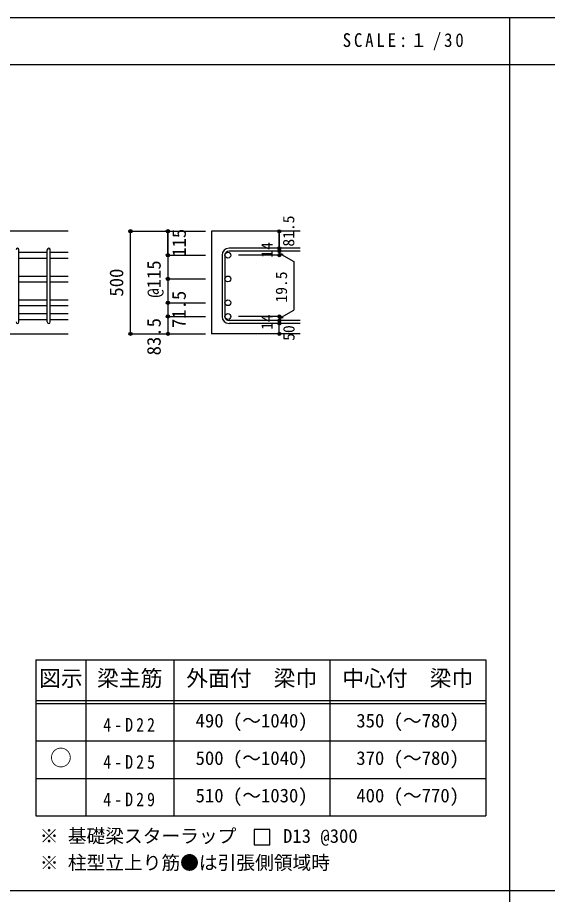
# Model space of a CAD drawing. Units: millimetres at full size, sheet at 1:30, with parts at other scales. Extents: x -5973 to 5954, y -4195 to 4201.
# Drawn here: x -3489 to -942, y -15 to 4201 of the extents above; entities that cross this region are included whole.
import ezdxf
from ezdxf.enums import TextEntityAlignment as Align

# ---------------------------------------------------------------- set-up
doc = ezdxf.new("R2010")
doc.units = ezdxf.units.MM
doc.header["$LTSCALE"] = 30
doc.header["$PDMODE"] = 32
doc.header["$PDSIZE"] = 15
for name, color, linetype in [('0-1_躯体線', 2, 'Continuous'), ('0-5_基礎梁筋', 7, 'Continuous'), ('0-6_スタラップ筋', 7, 'Continuous'), ('0-D_寸法', 4, 'Continuous'), ('6-7_文字', 7, 'Continuous'), ('6-E_枠', 7, 'Continuous'), ('F-0_枠', 6, 'Continuous')]:
    doc.layers.add(name, color=color, linetype=linetype)
doc.styles.add('ＭＳ ゴシック', font='')
doc.styles.get('ＭＳ ゴシック').set_extended_font_data('MS Gothic')

msp = doc.modelspace()

# ---------------------------------------------------------------- linework, layer by layer
at = {"layer": '0-1_躯体線'}
for p, q in [((-3245.8, 3173.3), (-4945.8, 3173.3)), ((-2130.8, 3173.3), (-2555.8, 3173.3)), ((-2555.8, 3173.3), (-2555.8, 2680.3)), ((-3645.8, 2680.3), (-3245.8, 2680.3)), ((-2130.8, 2680.3), (-2555.8, 2680.3))]:
    msp.add_line(p, q, dxfattribs=at)
at = {"layer": '0-5_基礎梁筋'}
for p, q in [((-3481.8, 3072.37), (-3345.8, 3072.37)), ((-3481.8, 3044.37), (-3345.8, 3044.37)), ((-3331.8, 3072.37), (-3245.8, 3072.37)), ((-3331.8, 3044.37), (-3245.8, 3044.37)), ((-3481.8, 2958.08), (-3345.8, 2958.08)), ((-3331.8, 2958.08), (-3245.8, 2958.08)), ((-3481.8, 2930.08), (-3345.8, 2930.08)), ((-3331.8, 2930.08), (-3245.8, 2930.08)), ((-3481.8, 2843.8), (-3345.8, 2843.8)), ((-3331.8, 2843.8), (-3245.8, 2843.8)), ((-3481.8, 2815.8), (-3345.8, 2815.8)), ((-3331.8, 2815.8), (-3245.8, 2815.8)), ((-3481.8, 2777.8), (-3345.8, 2777.8)), ((-3481.8, 2749.8), (-3345.8, 2749.8)), ((-3331.8, 2777.8), (-3245.8, 2777.8)), ((-3331.8, 2749.8), (-3245.8, 2749.8))]:
    msp.add_line(p, q, dxfattribs=at)
at = {"layer": '0-5_基礎梁筋', "color": 3}
for centre in [(-2477.8, 3058.37), (-2477.8, 2944.08), (-2477.8, 2829.8), (-2477.8, 2763.8)]:
    msp.add_circle(centre, 14, dxfattribs=at)
at = {"layer": '0-6_スタラップ筋'}
for p, q in [((-3481.8, 2737.3), (-3481.8, 3084.87)), ((-3345.8, 2737.3), (-3345.8, 3084.87)), ((-3331.8, 2737.3), (-3331.8, 3084.87)), ((-2130.8, 3091.87), (-2472.3, 3091.87)), ((-2505.8, 3058.37), (-2505.8, 2763.8)), ((-2491.8, 3058.37), (-2491.8, 2763.8)), ((-2130.8, 3077.87), (-2472.3, 3077.87)), ((-2130.8, 2744.3), (-2472.3, 2744.3)), ((-2130.8, 2730.3), (-2472.3, 2730.3))]:
    msp.add_line(p, q, dxfattribs=at)
for centre, radius, start, end in [((-3488.8, 3084.87), 7, 0, 180), ((-3338.8, 3084.87), 7, 0, 180), ((-2472.3, 3058.37), 33.5, 90, 180), ((-2472.3, 3058.37), 19.5, 90, 180), ((-2472.3, 2763.8), 33.5, 180, 270), ((-2472.3, 2763.8), 19.5, 180, 270), ((-3488.8, 2737.3), 7, 180, 0), ((-3338.8, 2737.3), 7, 180, 0)]:
    msp.add_arc(centre, radius, start, end, dxfattribs=at)
at = {"layer": '0-D_寸法'}
for p, q in [((-2945.8, 3173.3), (-2765.8, 3173.3)), ((-2945.8, 3173.3), (-2765.8, 3173.3)), ((-2945.8, 2680.3), (-2945.8, 3173.3)), ((-2765.8, 3058.37), (-2765.8, 3173.3)), ((-2765.8, 3173.3), (-2585.8, 3173.3)), ((-2765.8, 3173.3), (-2765.8, 3058.37)), ((-2230.8, 3077.87), (-2230.8, 3091.87)), ((-2765.8, 3058.37), (-2585.8, 3058.37)), ((-2765.8, 3058.37), (-2585.8, 3058.37)), ((-2765.8, 3058.37), (-2765.8, 2894.08)), ((-2765.8, 3058.37), (-2765.8, 2884.3)), ((-2765.8, 3058.37), (-2765.8, 2803.83)), ((-2230.8, 3058.37), (-2426.89, 3058.37)), ((-2230.8, 3077.87), (-2230.8, 3058.37)), ((-2230.8, 3068.12), (-2211.48, 3062.94)), ((-2230.8, 3068.12), (-2160.74, 3027.67)), ((-2160.74, 3027.67), (-2160.74, 2794.5)), ((-2765.8, 2944.08), (-2585.8, 2944.08)), ((-2765.8, 2894.08), (-2765.8, 2763.8)), ((-2765.8, 2829.8), (-2585.8, 2829.8)), ((-2230.8, 2754.05), (-2160.74, 2794.5)), ((-2765.8, 2763.8), (-2585.8, 2763.8)), ((-2230.8, 2763.8), (-2426.89, 2763.8)), ((-2230.8, 2744.3), (-2230.8, 2763.8)), ((-2230.8, 2754.05), (-2211.48, 2759.23)), ((-2230.8, 2730.3), (-2230.8, 2744.3)), ((-2230.8, 2680.3), (-2230.8, 2730.3)), ((-2945.8, 2680.3), (-2765.8, 2680.3)), ((-2765.8, 2680.3), (-2585.8, 2680.3))]:
    msp.add_line(p, q, dxfattribs=at)
for points in [[(-2230.8, 3173.3), (-2230.8, 3091.87), (-2230.8, 3173.3)], [(-2765.8, 2803.83), (-2765.8, 2763.8), (-2765.8, 2680.3)]]:
    msp.add_lwpolyline(points, dxfattribs=at)
for centre, radius in [((-2945.8, 3173.3), 8), ((-2945.8, 3173.3), 7.2), ((-2945.8, 3173.3), 6.4), ((-2945.8, 3173.3), 5.6), ((-2945.8, 3173.3), 4.8), ((-2945.8, 3173.3), 4), ((-2945.8, 3173.3), 3.2), ((-2945.8, 3173.3), 2.4), ((-2945.8, 3173.3), 1.6), ((-2945.8, 3173.3), 0.8), ((-2765.8, 3173.3), 8), ((-2765.8, 3173.3), 7.2), ((-2765.8, 3173.3), 6.4), ((-2765.8, 3173.3), 5.6), ((-2765.8, 3173.3), 4.8), ((-2765.8, 3173.3), 4), ((-2765.8, 3173.3), 3.2), ((-2765.8, 3173.3), 2.4), ((-2765.8, 3173.3), 1.6), ((-2765.8, 3173.3), 0.8), ((-2230.8, 3173.3), 4), ((-2230.8, 3173.3), 3.6), ((-2230.8, 3173.3), 3.2), ((-2230.8, 3173.3), 2.8), ((-2230.8, 3173.3), 2.4), ((-2230.8, 3173.3), 2), ((-2230.8, 3173.3), 1.6), ((-2230.8, 3173.3), 1.2), ((-2230.8, 3173.3), 0.8), ((-2230.8, 3173.3), 0.4), ((-2230.8, 3091.87), 4), ((-2230.8, 3077.87), 4), ((-2230.8, 3091.87), 3.6), ((-2230.8, 3077.87), 3.6), ((-2230.8, 3091.87), 3.2), ((-2230.8, 3077.87), 3.2), ((-2230.8, 3091.87), 2.8), ((-2230.8, 3077.87), 2.8), ((-2230.8, 3091.87), 2.4), ((-2230.8, 3077.87), 2.4), ((-2230.8, 3091.87), 2), ((-2230.8, 3077.87), 2), ((-2230.8, 3091.87), 1.6), ((-2230.8, 3077.87), 1.6), ((-2230.8, 3091.87), 1.2), ((-2230.8, 3077.87), 1.2), ((-2230.8, 3091.87), 0.8), ((-2230.8, 3077.87), 0.8), ((-2230.8, 3091.87), 0.4), ((-2230.8, 3077.87), 0.4), ((-2765.8, 3058.37), 8), ((-2765.8, 3058.37), 7.2), ((-2765.8, 3058.37), 6.4), ((-2765.8, 3058.37), 5.6), ((-2765.8, 3058.37), 4.8), ((-2765.8, 3058.37), 4), ((-2765.8, 3058.37), 3.2), ((-2765.8, 3058.37), 2.4), ((-2765.8, 3058.37), 1.6), ((-2765.8, 3058.37), 0.8), ((-2230.8, 3058.37), 4), ((-2230.8, 3058.37), 3.6), ((-2230.8, 3058.37), 3.2), ((-2230.8, 3058.37), 2.8), ((-2230.8, 3058.37), 2.4), ((-2230.8, 3058.37), 2), ((-2230.8, 3058.37), 1.6), ((-2230.8, 3058.37), 1.2), ((-2230.8, 3058.37), 0.8), ((-2230.8, 3058.37), 0.4), ((-2765.8, 2944.08), 8), ((-2765.8, 2944.08), 7.2), ((-2765.8, 2944.08), 6.4), ((-2765.8, 2944.08), 5.6), ((-2765.8, 2944.08), 4.8), ((-2765.8, 2944.08), 4), ((-2765.8, 2944.08), 3.2), ((-2765.8, 2944.08), 2.4), ((-2765.8, 2944.08), 1.6), ((-2765.8, 2944.08), 0.8), ((-2765.8, 2829.8), 8), ((-2765.8, 2829.8), 7.2), ((-2765.8, 2829.8), 6.4), ((-2765.8, 2829.8), 5.6), ((-2765.8, 2829.8), 4.8), ((-2765.8, 2829.8), 4), ((-2765.8, 2829.8), 3.2), ((-2765.8, 2829.8), 2.4), ((-2765.8, 2829.8), 1.6), ((-2765.8, 2829.8), 0.8), ((-2765.8, 2763.8), 8), ((-2765.8, 2763.8), 7.2), ((-2765.8, 2763.8), 6.4), ((-2765.8, 2763.8), 5.6), ((-2765.8, 2763.8), 4.8), ((-2765.8, 2763.8), 4), ((-2765.8, 2763.8), 3.2), ((-2765.8, 2763.8), 2.4), ((-2765.8, 2763.8), 1.6), ((-2765.8, 2763.8), 0.8), ((-2230.8, 2763.8), 4), ((-2230.8, 2744.3), 4), ((-2230.8, 2763.8), 3.6), ((-2230.8, 2744.3), 3.6), ((-2230.8, 2763.8), 3.2), ((-2230.8, 2744.3), 3.2), ((-2230.8, 2763.8), 2.8), ((-2230.8, 2744.3), 2.8), ((-2230.8, 2763.8), 2.4), ((-2230.8, 2744.3), 2.4), ((-2230.8, 2763.8), 2), ((-2230.8, 2744.3), 2), ((-2230.8, 2763.8), 1.6), ((-2230.8, 2744.3), 1.6), ((-2230.8, 2763.8), 1.2), ((-2230.8, 2744.3), 1.2), ((-2230.8, 2763.8), 0.8), ((-2230.8, 2744.3), 0.8), ((-2230.8, 2763.8), 0.4), ((-2230.8, 2744.3), 0.4), ((-2230.8, 2730.3), 4), ((-2230.8, 2730.3), 3.6), ((-2230.8, 2730.3), 3.2), ((-2230.8, 2730.3), 2.8), ((-2230.8, 2730.3), 2.4), ((-2230.8, 2730.3), 2), ((-2230.8, 2730.3), 1.6), ((-2230.8, 2730.3), 1.2), ((-2230.8, 2730.3), 0.8), ((-2230.8, 2730.3), 0.4), ((-2945.8, 2680.3), 7.2), ((-2945.8, 2680.3), 6.4), ((-2945.8, 2680.3), 5.6), ((-2945.8, 2680.3), 4.8), ((-2945.8, 2680.3), 4), ((-2945.8, 2680.3), 3.2), ((-2945.8, 2680.3), 2.4), ((-2945.8, 2680.3), 1.6), ((-2945.8, 2680.3), 0.8), ((-2765.8, 2680.3), 7.2), ((-2765.8, 2680.3), 6.4), ((-2765.8, 2680.3), 5.6), ((-2765.8, 2680.3), 4.8), ((-2765.8, 2680.3), 4), ((-2765.8, 2680.3), 3.2), ((-2765.8, 2680.3), 2.4), ((-2765.8, 2680.3), 1.6), ((-2765.8, 2680.3), 0.8), ((-2230.8, 2680.3), 4), ((-2230.8, 2680.3), 3.6), ((-2230.8, 2680.3), 3.2), ((-2230.8, 2680.3), 2.8), ((-2230.8, 2680.3), 2.4), ((-2230.8, 2680.3), 2), ((-2230.8, 2680.3), 1.6), ((-2230.8, 2680.3), 1.2), ((-2230.8, 2680.3), 0.8), ((-2230.8, 2680.3), 0.4)]:
    msp.add_circle(centre, radius, dxfattribs=at)
at = {"layer": '0-D_寸法', "color": 7}
for p in [(-2945.8, 3173.3), (-2765.8, 3173.3), (-2230.8, 3173.3), (-2230.8, 3091.87), (-2230.8, 3077.87), (-2765.8, 3058.37), (-2230.8, 3058.37), (-2765.8, 2944.08), (-2765.8, 2829.8), (-2765.8, 2763.8), (-2230.8, 2763.8), (-2230.8, 2763.8), (-2230.8, 2744.3), (-2230.8, 2730.3), (-2945.8, 2680.3), (-2765.8, 2680.3), (-2230.8, 2680.3)]:
    msp.add_point(p, dxfattribs=at)
at = {"layer": '6-7_文字'}
msp.add_lwpolyline([(-2350.62, 222.79), (-2275.62, 222.79), (-2275.62, 297.79), (-2350.62, 297.79)], close=True, dxfattribs=at)
at = {"layer": '6-E_枠', "color": 3}
for p, q in [((-3400.52, 1112.77), (-3400.52, 362.77)), ((-3400.52, 1112.77), (-1238, 1112.77)), ((-1238, 1112.77), (-1238, 362.77)), ((-3400.52, 362.77), (-1238, 362.77))]:
    msp.add_line(p, q, dxfattribs=at)
at = {"layer": '6-E_枠'}
for p, q in [((-3160.52, 1112.77), (-3160.52, 362.77)), ((-2738, 1112.77), (-2738, 362.77)), ((-1988, 1112.77), (-1988, 362.77)), ((-3400.52, 917.77), (-1238, 917.77)), ((-3400.52, 902.77), (-1238, 902.77)), ((-3400.52, 722.77), (-1238, 722.77)), ((-3400.52, 542.77), (-1238, 542.77))]:
    msp.add_line(p, q, dxfattribs=at)
at = {"layer": 'F-0_枠'}
msp.add_line((-5972.88, 4201.15), (5954.1, 4201.15), dxfattribs=at)
at = {"layer": 'F-0_枠', "color": 2}
for p, q in [((-1124.64, 4201.15), (-1124.64, -4195.24)), ((-5972.88, 3976.15), (3723.6, 3976.15)), ((3723.6, 2.95), (-5972.88, 2.95))]:
    msp.add_line(p, q, dxfattribs=at)

# ---------------------------------------------------------------- texts
at = {"layer": '0-D_寸法', "style": 'ＭＳ ゴシック'}
for s, height, p in [('81.5', 54.99, (-2141.9, 3099.71)), ('115', 65.98, (-2659.7, 3050.75)), ('14', 54.99, (-2246.03, 3046.44)), ('@115', 65.98, (-2780.8, 2854.08)), ('500', 65.98, (-2960.8, 2859.3)), ('19.5', 54.99, (-2176.8, 2830.74)), ('71.5', 65.98, (-2660.3, 2707.85)), ('83.5', 65.98, (-2780.8, 2576.8)), ('14', 54.99, (-2246.06, 2699.62)), ('50', 54.99, (-2140.8, 2646.8))]:
    msp.add_text(s, height=height, rotation=90, dxfattribs=at).set_placement(p, align=Align.BOTTOM_LEFT)
at = {"layer": '6-7_文字', "color": 2, "style": 'ＭＳ ゴシック'}
for s, p in [('図示', (-3385.52, 962.77)), ('梁主筋', (-3106.76, 962.77)), ('外面付\u3000梁巾', (-2678, 962.77)), ('中心付\u3000梁巾', (-1928, 962.77)), ('○', (-3333.02, 580.27))]:
    msp.add_text(s, height=76.98, dxfattribs=at).set_placement(p, align=Align.BOTTOM_LEFT)
at = {"layer": '6-7_文字', "style": 'ＭＳ ゴシック'}
for s, p in [('490 (～1040)', (-2633, 767.77)), ('350 (～780)', (-1860.5, 767.77)), ('500 (～1040)', (-2633, 587.77)), ('370 (～780)', (-1860.5, 587.77)), ('510 (～1030)', (-2633, 407.77)), ('400 (～770)', (-1860.5, 407.77)), ('※ 基礎梁スターラップ     D13 @300', (-3381.96, 213.19)), ('※ 柱型立上り筋●は引張側領域時', (-3381.96, 84.68))]:
    msp.add_text(s, height=65.98, dxfattribs=at).set_placement(p, align=Align.BOTTOM_LEFT)
at = {"layer": '6-7_文字', "color": 2, "insert": (-1925.98, 4043.65), "char_height": 65.98, "attachment_point": 7, "style": 'ＭＳ ゴシック'}
msp.add_mtext('\\T1.34;\\W0.9;SCALE:１/30', dxfattribs=at)
at = {"layer": '6-7_文字', "char_height": 65.98, "attachment_point": 7, "style": 'ＭＳ ゴシック'}
for s, insert in [('\\T1.38;\\W0.85;4-D22', (-3076.76, 767.77)), ('\\T1.38;\\W0.85;4-D25', (-3076.76, 587.77)), ('\\T1.38;\\W0.85;4-D29', (-3076.76, 407.77))]:
    msp.add_mtext(s, dxfattribs=dict(at, insert=insert))

doc.saveas('drawing.dxf')
